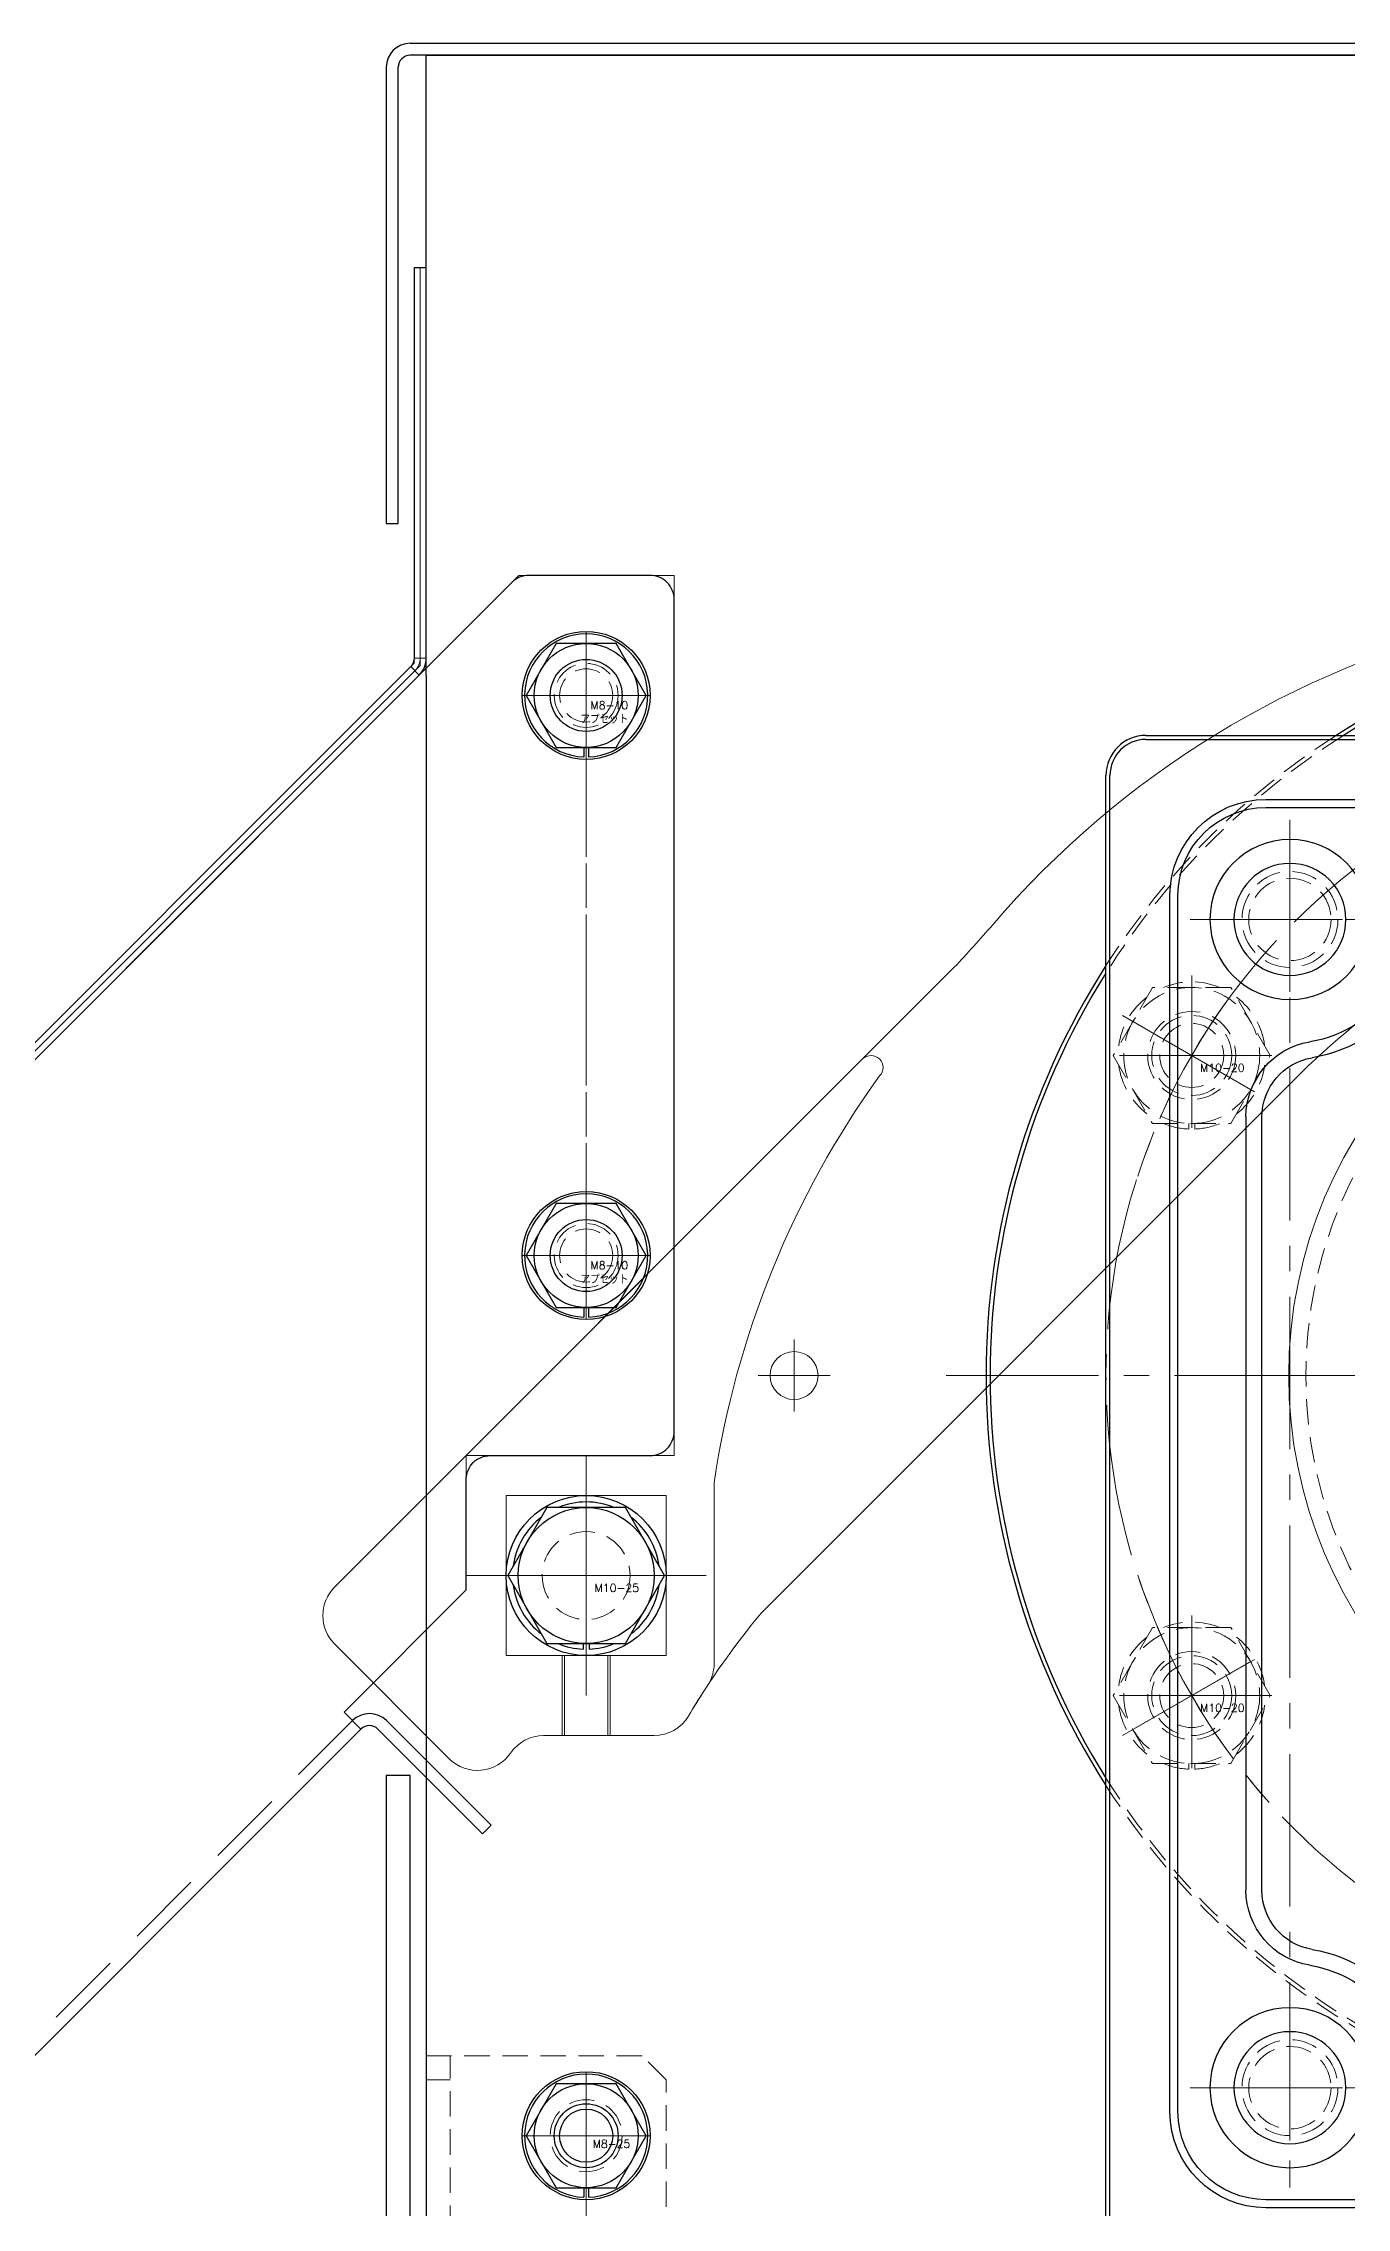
# Model space of a CAD drawing. Header units: millimetres. Extents: x 0 to 51411, y 0 to 16902.
# Drawn here: x 2880.3 to 3043.2, y 7571.8 to 7842.3 of the extents above; entities that cross this region are included whole.
import ezdxf

# ---------------------------------------------------------------- set-up
doc = ezdxf.new("R2010")
doc.units = ezdxf.units.MM
doc.linetypes.add('CENTER2', pattern=[28.575, 19.05, -3.175, 3.175, -3.175])
doc.linetypes.add('HIDDEN2', pattern=[4.7625, 3.175, -1.5875])
for name, color, linetype, lineweight in [('01_外形線', 7, 'Continuous', 25), ('02_細線', 5, 'Continuous', 13), ('03_かくれ線', 6, 'HIDDEN2', 13), ('04_中心線', 1, 'CENTER2', 9)]:
    doc.layers.add(name, color=color, linetype=linetype, lineweight=lineweight)
doc.layers.add('10_DRAFT', color=8, linetype='Continuous', lineweight=0, plot=False)
doc.layers.add('10_補助線', color=8, linetype='Continuous', lineweight=13, plot=False)
doc.styles.add('KSS_TXT', font='txt.shx', dxfattribs={"bigfont": 'extfont2.shx'})

# ---------------------------------------------------------------- blocks, each defined once
blk = doc.blocks.new('*U482')
blk.add_circle((0, 0), 5.5)
at = {"layer": '04_中心線'}
blk.add_line((0, 8.25), (0, -8.25), dxfattribs=at)
blk.add_arc((0, -80), 80, 78.1617, 101.8383, dxfattribs=at)
blk = doc.blocks.new('*U483')
at = {"layer": '03_かくれ線', "color": 0, "linetype": 'ByBlock', "lineweight": -2, "transparency": 16777216}
blk.add_blockref('*U482', (6480.56, 10582.32), dxfattribs=at)
for p, rotation in [((6411.28, 10542.32), 59.99999999999999), ((6549.84, 10542.32), 299.9999999999999), ((6411.28, 10462.32), 120), ((6549.84, 10462.32), 239.9999999999999), ((6480.56, 10422.32), 180)]:
    blk.add_blockref('*U482', p, dxfattribs=dict(at, rotation=rotation))
blk = doc.blocks.new('GM-SHYF-RH 0.4kW、1／160、＊＊V、60Hza')
at = {"layer": '01_外形線'}
for p, q in [((60, 72), (-105, 72)), ((60, 71), (-105, 71)), ((-84, 65.89), (-86.5, 64.44)), ((-84, 65.89), (-81.5, 64.44)), ((40, 65.89), (37.5, 64.44)), ((40, 65.89), (42.5, 64.44)), ((-86.5, 61.56), (-86.5, 64.44)), ((-81.5, 64.44), (-81.5, 61.56)), ((-68.09, 62.5), (24.09, 62.5)), ((37.5, 61.56), (37.5, 64.44)), ((42.5, 64.44), (42.5, 61.56)), ((-117, 60), (-117, -92)), ((-116, 60), (-116, -92)), ((-84, 60.11), (-86.5, 61.56)), ((-81.5, 61.56), (-84, 60.11)), ((24.09, 60.5), (-68.09, 60.5)), ((40, 60.11), (37.5, 61.56)), ((42.5, 61.56), (40, 60.11)), ((71, -92), (71, 60)), ((72, -92), (72, 60)), ((-242.5, 49), (-271.19, 49)), ((-242.5, -16), (-242.5, 49)), ((-282.67, 45.38), (-292.39, 38.57)), ((-242.5, 43.5), (-145.5, 43.5)), ((-175.5, 43.5), (-145.5, 43.5)), ((-145.5, 43.48), (-119.95, 43.94)), ((-145.5, -16), (-145.5, 43.5)), ((-145.5, 43.5), (-145.5, -16)), ((-242.5, 41), (-145.5, 41)), ((-128.5, -72.74), (-128.5, 40.74)), ((-255.5, 38.92), (-253.5, 37.74)), ((-251.5, 38.92), (-253.5, 37.74)), ((-242.5, 40), (-145.5, 40)), ((-242.5, 39), (-145.5, 39)), ((-139.5, 39.5), (-139.5, 40.5)), ((-139.5, 39.5), (-139.5, 39.1)), ((-293.5, -16), (-293.5, 36.44)), ((-253.5, 37.74), (-255.5, 36.09)), ((-253.5, 37.74), (-251.5, 36.09)), ((-136.5, 36.1), (-131.5, 36.1)), ((-242.5, 34.32), (-145.5, 34.32)), ((-117, 19.45), (-117, 33.23)), ((-107.5, -64.32), (-107.5, 32.32)), ((-105.5, 32.32), (-105.5, -64.32)), ((60.5, -64.32), (60.5, 32.32)), ((62.5, 32.32), (62.5, -64.32)), ((-242.5, 29.37), (-145.5, 29.37)), ((-136.5, 29.18), (-131.5, 29.18)), ((-139.5, 26.18), (-139.5, -16)), ((-136.5, 23), (-131.5, 23)), ((-242.5, 21.32), (-145.5, 21.32)), ((-242.5, 19.71), (-145.5, 19.71)), ((-5, 16.77), (-5, 20.8)), ((-5, 20.8), (5, 20.8)), ((5, 16.77), (5, 20.8)), ((-242.5, 15.75), (-145.5, 15.75)), ((-242.5, 14.28), (-145.5, 14.28)), ((-242.5, 10.19), (-145.5, 10.19)), ((-242.5, 8.83), (-145.5, 8.83)), ((-242.5, 4.64), (-145.5, 4.64)), ((-242.5, 3.37), (-145.5, 3.37)), ((-145.5, 4), (-139.5, 4)), ((-242.5, -1), (-145.5, -1)), ((-293.5, -16), (-293.5, -68.44)), ((-242.5, -16), (-242.5, -74.62)), ((-145.5, -16), (-145.5, -75.5)), ((-145.5, -75.5), (-145.5, -16)), ((-139.5, -58.18), (-139.5, -16)), ((-242.5, -31), (-145.5, -31)), ((-242.5, -35.37), (-145.5, -35.37)), ((-242.5, -36.64), (-145.5, -36.64)), ((-145.5, -36), (-139.5, -36)), ((-242.5, -40.83), (-145.5, -40.83)), ((-242.5, -42.19), (-145.5, -42.19)), ((-242.5, -46.28), (-145.5, -46.28)), ((-242.5, -47.75), (-145.5, -47.75)), ((-242.5, -51.71), (-145.5, -51.71)), ((-242.5, -53.32), (-145.5, -53.32)), ((-117, -51.45), (-117, -65.23)), ((-136.5, -55), (-131.5, -55)), ((-242.5, -61.37), (-145.5, -61.37)), ((-136.5, -61.18), (-131.5, -61.18)), ((-242.5, -66.32), (-145.5, -66.32)), ((-253.5, -69.74), (-255.5, -68.09)), ((-255.5, -70.92), (-253.5, -69.74)), ((-253.5, -69.74), (-251.5, -68.09)), ((-251.5, -70.92), (-253.5, -69.74)), ((-136.5, -68.1), (-131.5, -68.1)), ((-282.67, -77.38), (-292.39, -70.57)), ((-242.5, -71), (-145.5, -71)), ((-242.5, -72), (-145.5, -72)), ((-242.5, -73), (-145.5, -73)), ((-139.5, -71.5), (-139.5, -71.1)), ((-139.5, -71.5), (-139.5, -71.1)), ((-139.5, -71.5), (-139.5, -72.5)), ((-175.5, -74.5), (-242.5, -74.5)), ((-175.5, -79.5), (-175.5, -74.5)), ((-175.5, -75.5), (-145.5, -75.5)), ((-145.5, -75.48), (-119.95, -75.94)), ((-250.5, -79.5), (-250.5, -77.79)), ((-249.5, -77.62), (-245.5, -77.62)), ((-252.5, -81), (-271.19, -81)), ((-252.5, -81), (-252.5, -80.62)), ((-175.5, -79.5), (-250.5, -79.5)), ((-249.5, -108), (-249.5, -79.5)), ((-245, -79.5), (-245, -94)), ((-231, -79.5), (-231, -94)), ((-195, -79.5), (-195, -94)), ((-181, -79.5), (-181, -94)), ((-176.5, -108), (-176.5, -79.5)), ((-84, -92.11), (-86.5, -93.56)), ((-86.5, -96.44), (-86.5, -93.56)), ((-84, -92.11), (-81.5, -93.56)), ((-81.5, -93.56), (-81.5, -96.44)), ((-68.09, -92.5), (24.09, -92.5)), ((24.09, -94.5), (-68.09, -94.5)), ((40, -92.11), (37.5, -93.56)), ((37.5, -96.44), (37.5, -93.56)), ((40, -92.11), (42.5, -93.56)), ((42.5, -93.56), (42.5, -96.44)), ((-84, -97.89), (-86.5, -96.44)), ((-81.5, -96.44), (-84, -97.89)), ((40, -97.89), (37.5, -96.44)), ((42.5, -96.44), (40, -97.89)), ((-105, -103), (60, -103)), ((-105, -104), (60, -104)), ((-177.5, -109), (-248.5, -109)), ((-191.5, -109), (-191.5, -109.5)), ((-183.5, -109.5), (-191.5, -109.5)), ((-186, -109), (-186, -109.5)), ((-183.5, -109), (-183.5, -109.5))]:
    blk.add_line(p, q, dxfattribs=at)
for points in [[(-248.8, 35.92), (-248.89, 36.63), (-249.16, 37.3), (-249.59, 37.93), (-250.18, 38.47), (-250.89, 38.92), (-251.7, 39.25), (-252.58, 39.46), (-253.5, 39.53), (-254.42, 39.46), (-255.3, 39.25), (-256.11, 38.92), (-256.82, 38.47), (-257.41, 37.93), (-257.84, 37.3), (-258.11, 36.63), (-258.2, 35.92), (-258.11, 35.22), (-257.84, 34.54), (-257.41, 33.92), (-256.82, 33.38), (-256.11, 32.93), (-255.3, 32.59), (-254.42, 32.39), (-253.5, 32.32), (-252.58, 32.39), (-251.7, 32.59), (-250.89, 32.93), (-250.18, 33.38), (-249.59, 33.92), (-249.16, 34.54), (-248.89, 35.22)], [(-248.8, -67.92), (-248.89, -67.22), (-249.16, -66.54), (-249.59, -65.92), (-250.18, -65.38), (-250.89, -64.93), (-251.7, -64.59), (-252.58, -64.39), (-253.5, -64.32), (-254.42, -64.39), (-255.3, -64.59), (-256.11, -64.93), (-256.82, -65.38), (-257.41, -65.92), (-257.84, -66.54), (-258.11, -67.22), (-258.2, -67.92), (-258.11, -68.63), (-257.84, -69.3), (-257.41, -69.93), (-256.82, -70.47), (-256.11, -70.92), (-255.3, -71.25), (-254.42, -71.46), (-253.5, -71.53), (-252.58, -71.46), (-251.7, -71.25), (-250.89, -70.92), (-250.18, -70.47), (-249.59, -69.93), (-249.16, -69.3), (-248.89, -68.63)]]:
    blk.add_lwpolyline(points, close=True, dxfattribs=at)
for centre, radius in [((-84, 63), 5.5), ((-84, 63), 5), ((40, 63), 5.5), ((40, 63), 5), ((-102, 57), 10), ((57, 57), 10), ((-102, 57), 7), ((57, 57), 7), ((0, 0), 47.5), ((0, 0), 24), ((-102, -89), 10), ((57, -89), 10), ((-102, -89), 7), ((57, -89), 7), ((-188, -94), 6), ((-84, -95), 5.5), ((-84, -95), 5), ((40, -95), 5.5), ((40, -95), 5)]:
    blk.add_circle(centre, radius, dxfattribs=at)
for centre, radius, start, end in [((-105, 60), 12, 90, 180), ((-105, 60), 11, 90, 180), ((60, 60), 12, 0, 90), ((60, 60), 11, 0, 90), ((-68.09, 57), 5.5, 90, 159.3338), ((24.09, 57), 5.5, 20.6662, 90), ((-68.09, 57), 3.5, 90, 159.3338), ((24.09, 57), 3.5, 20.6662, 90), ((-84, 63), 13.5, 269.6249, 339.3338), ((-84, 63), 11.5, 269.6249, 339.3338), ((40, 63), 13.5, 200.6662, 266.9553), ((40, 63), 11.5, 200.6662, 266.9553), ((-84.11, 46), 5.5, 89.6249, 148.412), ((39.1, 46.02), 5.5, 31.5123, 86.9553), ((-271.19, 29), 20, 90, 125), ((-102, 57), 15.5, 279.2069, 328.412), ((-84.11, 46), 3.5, 89.6249, 148.412), ((39.1, 46.02), 3.5, 31.5123, 86.9553), ((57, 57), 15.5, 211.5123, 260.7931), ((-120, 46.94), 3, 271, 0), ((-102, 57), 17.5, 279.2069, 328.412), ((57, 57), 17.5, 211.5123, 260.7931), ((-142.5, 40.5), 3, 0, 90), ((-131.5, 40.74), 3, 0, 90.9812), ((-98, 32.32), 9.5, 99.2069, 180), ((53, 32.32), 9.5, 0, 80.7931), ((-290.9, 36.44), 2.6, 125, 180), ((-136.5, 39.1), 3, 180, 270), ((-98, 32.32), 7.5, 99.2069, 180), ((53, 32.32), 7.5, 0, 80.7931), ((-131.5, 33.1), 3, 0, 90), ((-136.5, 26.18), 3, 90, 180), ((-131.5, 26.18), 3, 0, 90), ((-136.5, 20), 3, 90, 180), ((0, 0), 17.5, 106.6015, 73.3985), ((-136.5, -52), 3, 180, 270), ((-136.5, -58.18), 3, 180, 270), ((-131.5, -58.18), 3, 270, 0), ((-98, -64.32), 9.5, 180, 260.7931), ((-98, -64.32), 7.5, 180, 260.7931), ((53, -64.32), 7.5, 279.2069, 0), ((53, -64.32), 9.5, 279.2069, 0), ((-131.5, -65.1), 3, 270, 0), ((-290.9, -68.44), 2.6, 180, 235), ((-136.5, -71.1), 3, 90, 180), ((-142.5, -72.5), 3, 270, 0), ((-131.5, -72.74), 3, 269.0188, 0), ((-102, -89), 17.5, 31.586, 80.7931), ((57, -89), 17.5, 99.2069, 148.4898), ((-245.5, -74.62), 3, 270, 0), ((-102, -89), 15.5, 31.586, 80.7931), ((57, -89), 15.5, 99.2069, 148.4898), ((-271.19, -61), 20, 235, 270), ((-249.5, -80.62), 3, 90, 180), ((-120, -78.94), 3, 0, 89), ((-84.11, -78), 5.5, 211.586, 270.3738), ((-84.11, -78), 3.5, 211.586, 270.3738), ((39.1, -78.02), 3.5, 273.046, 328.4898), ((39.1, -78.02), 5.5, 273.046, 328.4898), ((-84, -95), 13.5, 20.6684, 90.3738), ((-84, -95), 11.5, 20.6684, 90.3738), ((40, -95), 13.5, 93.046, 159.3316), ((40, -95), 11.5, 93.046, 159.3316), ((-68.09, -89), 5.5, 200.6684, 270), ((-68.09, -89), 3.5, 200.6684, 270), ((24.09, -89), 3.5, 270, 339.3316), ((24.09, -89), 5.5, 270, 339.3316), ((-238, -94), 7, 180, 0), ((-188, -94), 7, 180, 0), ((-105, -92), 12, 180, 270), ((-105, -92), 11, 180, 270), ((60, -92), 11, 270, 0), ((60, -92), 12, 270, 0), ((-248.5, -108), 1, 180, 270), ((-177.5, -108), 1, 270, 0)]:
    blk.add_arc(centre, radius, start, end, dxfattribs=at)
at = {"layer": '04_中心線'}
for p, q in [((-84, 70.38), (-84, 55.61)), ((40, 70.38), (40, 55.61)), ((-102, 69.46), (-102, 44.54)), ((57, 69.46), (57, 44.54)), ((0, 65.36), (0, -65.36)), ((-76.62, 63), (-91.38, 63)), ((47.38, 63), (32.62, 63)), ((-89.54, 57), (-114.46, 57)), ((69.46, 57), (44.54, 57)), ((65.36, 0), (-65.36, 0)), ((-96.56, -16), (-297.81, -16)), ((-238, -76.72), (-238, -104.7)), ((-188, -76.72), (-188, -104.7)), ((-102, -76.54), (-102, -101.46)), ((57, -76.54), (57, -101.46)), ((-89.54, -89), (-114.46, -89)), ((-84, -87.62), (-84, -102.39)), ((40, -87.62), (40, -102.39)), ((69.46, -89), (44.54, -89)), ((-247.59, -94), (-228.41, -94)), ((-198.19, -94), (-177.81, -94)), ((-76.62, -95), (-91.38, -95)), ((47.38, -95), (32.62, -95))]:
    blk.add_line(p, q, dxfattribs=at)

msp = doc.modelspace()

# ---------------------------------------------------------------- linework, layer by layer
at = {"layer": '01_外形線'}
for p, q in [((2926.139, 7842.262), (3488.139, 7842.262)), ((2923.139, 7839.262), (2923.139, 7782.262)), ((2924.639, 7782.262), (2924.639, 7839.262)), ((3488.139, 7840.762), (2926.139, 7840.762)), ((2928.139, 7840.762), (3248.139, 7840.762)), ((2928.139, 7763.233), (2928.139, 7840.762)), ((2923.139, 7782.262), (2924.639, 7782.262)), ((2944.386, 7767.262), (2940.634, 7760.762)), ((2951.892, 7767.262), (2944.386, 7767.262)), ((2955.645, 7760.762), (2951.892, 7767.262)), ((2928.139, 7763.233), (2928.139, 7638.775)), ((2940.634, 7760.762), (2944.386, 7754.262)), ((2951.892, 7754.262), (2955.645, 7760.762)), ((3018.139, 7755.762), (3210.139, 7755.762)), ((3018.139, 7755.262), (3210.139, 7755.262)), ((2944.386, 7754.262), (2951.892, 7754.262)), ((2947.839, 7754.262), (2947.839, 7753.067)), ((2948.439, 7754.262), (2948.439, 7753.067)), ((3013.139, 7570.762), (3013.139, 7750.762)), ((3013.639, 7570.762), (3013.639, 7750.762)), ((2944.386, 7697.262), (2940.634, 7690.762)), ((2951.892, 7697.262), (2944.386, 7697.262)), ((2955.645, 7690.762), (2951.892, 7697.262)), ((2940.634, 7690.762), (2944.386, 7684.262)), ((2951.892, 7684.262), (2955.645, 7690.762)), ((2944.386, 7684.262), (2951.892, 7684.262)), ((2947.839, 7684.262), (2947.839, 7683.067)), ((2948.439, 7684.262), (2948.439, 7683.067)), ((2943.232, 7659.262), (2938.324, 7650.762)), ((2953.047, 7659.262), (2943.232, 7659.262)), ((2957.954, 7650.762), (2953.047, 7659.262)), ((2938.324, 7650.762), (2943.232, 7642.262)), ((2953.047, 7642.262), (2957.954, 7650.762)), ((2943.232, 7642.262), (2953.047, 7642.262)), ((2947.764, 7642.262), (2947.764, 7641.569)), ((2948.514, 7642.262), (2948.514, 7641.569)), ((2928.139, 7638.775), (2928.139, 7500.762)), ((2922.103, 7631.576), (2935.185, 7618.495)), ((2923.164, 7632.637), (2936.245, 7619.556)), ((2935.185, 7618.495), (2936.245, 7619.556)), ((2944.386, 7587.262), (2940.634, 7580.762)), ((2951.892, 7587.262), (2944.386, 7587.262)), ((2955.645, 7580.762), (2951.892, 7587.262)), ((2940.634, 7580.762), (2944.386, 7574.262)), ((2951.892, 7574.262), (2955.645, 7580.762)), ((2944.386, 7574.262), (2951.892, 7574.262)), ((2947.839, 7574.262), (2947.839, 7573.067)), ((2948.439, 7574.262), (2948.439, 7573.067))]:
    msp.add_line(p, q, dxfattribs=at)
msp.add_lwpolyline([(2560.357, 7396.402), (2927.261, 7763.306, 0.1989124), (2928.139, 7765.427), (2928.139, 7814.185), (2926.639, 7814.185), (2926.639, 7765.427, -0.1989124), (2926.2, 7764.367), (2559.296, 7397.462)], format="xyb", close=True, dxfattribs=at)
msp.add_lwpolyline([(2919.982, 7631.576), (2917.861, 7633.698), (2933.139, 7648.976), (2933.139, 7662.762, -0.4142136), (2936.139, 7665.762), (2956.139, 7665.762, 0.4142136), (2959.139, 7668.762), (2959.139, 7772.765, 0.4142136), (2956.139, 7775.765), (2940.963, 7775.765, 0.1989124), (2938.841, 7774.887), (2559.296, 7395.341), (2559.296, 7220.133), (2639.296, 7220.133), (2639.296, 7355.133), (2641.417, 7353.012), (2919.982, 7631.576)], format="xyb", dxfattribs=at)
msp.add_lwpolyline([(2923.139, 7495.762), (2926.139, 7495.762), (2926.139, 7625.762), (2923.139, 7625.762)], close=True, dxfattribs=at)
for centre, radius in [((2948.139, 7760.762), 8), ((2948.139, 7760.762), 6.5), ((2948.139, 7760.762), 4.5), ((2948.139, 7690.762), 8), ((2948.139, 7690.762), 6.5), ((2948.139, 7690.762), 4.5), ((2948.139, 7650.762), 10), ((2948.139, 7650.762), 8.5), ((2948.139, 7580.762), 8), ((2948.139, 7580.762), 6.5), ((2948.139, 7580.762), 4), ((2948.139, 7580.762), 3.324)]:
    msp.add_circle(centre, radius, dxfattribs=at)
for centre, radius, start, end in [((2926.139, 7839.262), 3, 90, 180), ((2926.139, 7839.262), 1.5, 90, 180), ((3093.139, 7675.762), 95, 57.3631, 122.6369), ((3093.139, 7675.762), 94.5, 57.83956, 122.16044), ((2948.139, 7760.762), 7.7, 272.23287, 267.76713), ((3018.139, 7750.762), 5, 90, 180), ((3018.139, 7750.762), 4.5, 90, 180), ((3093.139, 7675.762), 95, 147.3631, 212.6369), ((3093.139, 7675.762), 94.5, 147.83956, 212.16044), ((2948.139, 7690.762), 7.7, 272.23287, 267.76713), ((2948.139, 7650.762), 9.2, 127.50502, 172.49498), ((2948.139, 7650.762), 9.2, 67.50502, 112.49498), ((2948.139, 7650.762), 9.2, 7.50502, 52.49498), ((2948.139, 7650.762), 9.2, 187.50502, 232.49498), ((2948.139, 7650.762), 9.2, 307.50502, 352.49498), ((2948.139, 7650.762), 9.2, 247.50502, 267.66393), ((2948.139, 7650.762), 9.2, 272.33607, 292.49498), ((2921.043, 7630.516), 3, 45, 135), ((2921.043, 7630.516), 1.5, 45, 135), ((2948.139, 7580.762), 7.7, 272.23287, 267.76713)]:
    msp.add_arc(centre, radius, start, end, dxfattribs=at)
at = {"layer": '02_細線'}
msp.add_circle((3093.139, 7675.762), 57.15, dxfattribs=at)
at = {"layer": '03_かくれ線'}
for p, q in [((2948.139, 7768.262), (2948.139, 7753.262)), ((3018.95, 7724.262), (3014.042, 7715.762)), ((3028.765, 7724.262), (3018.95, 7724.262)), ((3033.672, 7715.762), (3028.765, 7724.262)), ((3014.042, 7715.762), (3018.95, 7707.262)), ((3028.765, 7707.262), (3033.672, 7715.762)), ((3018.95, 7707.262), (3028.765, 7707.262)), ((3023.482, 7707.262), (3023.482, 7706.569)), ((3024.232, 7707.262), (3024.232, 7706.569)), ((2948.139, 7698.262), (2948.139, 7683.262)), ((3018.95, 7644.262), (3014.042, 7635.762)), ((3028.765, 7644.262), (3018.95, 7644.262)), ((3033.672, 7635.762), (3028.765, 7644.262)), ((3014.042, 7635.762), (3018.95, 7627.262)), ((3028.765, 7627.262), (3033.672, 7635.762)), ((3018.95, 7627.262), (3028.765, 7627.262)), ((3023.482, 7627.262), (3023.482, 7626.569)), ((3024.232, 7627.262), (3024.232, 7626.569)), ((2928.139, 7590.762), (2955.139, 7590.762)), ((2928.139, 7530.762), (2928.139, 7590.762)), ((2931.139, 7530.762), (2931.139, 7590.762)), ((2958.139, 7587.762), (2955.139, 7590.762)), ((2928.139, 7587.762), (2931.139, 7587.762)), ((2948.139, 7588.262), (2948.139, 7533.262)), ((2948.139, 7588.262), (2948.139, 7573.262)), ((2958.139, 7533.762), (2958.139, 7587.762)), ((2940.639, 7580.762), (2955.639, 7580.762))]:
    msp.add_line(p, q, dxfattribs=at)
at = {"layer": '03_かくれ線', "ltscale": 3}
msp.add_line((2918.921, 7632.637), (2640.357, 7354.072), dxfattribs=at)
at = {"layer": '03_かくれ線'}
for centre, radius in [((2948.139, 7760.762), 4.5), ((2948.139, 7760.762), 4), ((2948.139, 7760.762), 3.325), ((3036.139, 7732.762), 6), ((3036.139, 7732.762), 5.15), ((3093.139, 7675.762), 55), ((3023.857, 7715.762), 8.5), ((3023.857, 7715.762), 5), ((3023.857, 7715.762), 4), ((2948.139, 7690.762), 4.5), ((2948.139, 7690.762), 4), ((2948.139, 7690.762), 3.325), ((2948.139, 7650.762), 5.5), ((3023.857, 7635.762), 8.5), ((3023.857, 7635.762), 5), ((3023.857, 7635.762), 4), ((3036.139, 7586.762), 6), ((3036.139, 7586.762), 5.15), ((2948.139, 7580.762), 4.5), ((2948.139, 7580.762), 4.5)]:
    msp.add_circle(centre, radius, dxfattribs=at)
for centre, radius, start, end in [((3093.139, 7675.762), 95, 212.6369, 57.3631), ((3093.139, 7675.762), 95, 122.6369, 147.3631), ((3093.139, 7675.762), 94.5, 122.16044, 147.83956), ((3093.139, 7675.762), 94.5, 212.16044, 57.83956), ((3023.857, 7715.762), 9.2, 127.50502, 172.49498), ((3023.857, 7715.762), 9.2, 67.50502, 112.49498), ((3023.857, 7715.762), 9.2, 7.50502, 52.49498), ((3023.857, 7715.762), 9.2, 187.50502, 232.49498), ((3023.857, 7715.762), 9.2, 307.50502, 352.49498), ((3023.857, 7715.762), 9.2, 247.50502, 267.66393), ((3023.857, 7715.762), 9.2, 272.33607, 292.49498), ((3023.857, 7635.762), 9.2, 67.50502, 112.49498), ((3023.857, 7635.762), 9.2, 127.50502, 172.49498), ((3023.857, 7635.762), 9.2, 7.50502, 52.49498), ((3023.857, 7635.762), 9.2, 187.50502, 232.49498), ((3023.857, 7635.762), 9.2, 307.50502, 352.49498), ((3023.857, 7635.762), 9.2, 247.50502, 267.66393), ((3023.857, 7635.762), 9.2, 272.33607, 292.49498)]:
    msp.add_arc(centre, radius, start, end, dxfattribs=at)
at = {"layer": '04_中心線'}
for p, q in [((2948.139, 7768.762), (2948.139, 7752.762)), ((2948.139, 7768.762), (2948.139, 7752.762)), ((2948.139, 7683.421), (2948.139, 7768.103)), ((2948.139, 7683.421), (2948.139, 7768.103)), ((2948.139, 7755.162), (2948.139, 7766.362)), ((2948.139, 7685.762), (2948.139, 7765.762)), ((2956.139, 7760.762), (2940.139, 7760.762)), ((2956.139, 7760.762), (2940.139, 7760.762)), ((2940.639, 7760.762), (2955.639, 7760.762)), ((2955.48, 7760.762), (2940.798, 7760.762)), ((3036.139, 7742.762), (3036.139, 7576.762)), ((3205.139, 7732.762), (3026.139, 7732.762)), ((3023.857, 7725.762), (3023.857, 7705.762)), ((3015.197, 7720.762), (3032.517, 7710.762)), ((3033.857, 7715.762), (3013.857, 7715.762)), ((2948.139, 7698.762), (2948.139, 7682.762)), ((2948.139, 7698.762), (2948.139, 7682.762)), ((2948.139, 7685.162), (2948.139, 7696.362)), ((2956.139, 7690.762), (2940.139, 7690.762)), ((2956.139, 7690.762), (2940.139, 7690.762)), ((2955.48, 7690.762), (2940.798, 7690.762)), ((2943.139, 7690.762), (2953.139, 7690.762)), ((2993.139, 7675.762), (3193.139, 7675.762)), ((3155.289, 7675.762), (3030.989, 7675.762)), ((2948.139, 7660.762), (2948.139, 7640.762)), ((2948.139, 7658.637), (2948.139, 7642.887)), ((2958.139, 7650.762), (2938.139, 7650.762)), ((2940.264, 7650.762), (2956.014, 7650.762)), ((3023.857, 7645.762), (3023.857, 7625.762)), ((3015.197, 7630.762), (3032.517, 7640.762)), ((3033.857, 7635.762), (3013.857, 7635.762)), ((2948.139, 7588.762), (2948.139, 7572.762)), ((2948.139, 7535.162), (2948.139, 7586.362)), ((2948.139, 7575.162), (2948.139, 7586.362)), ((3205.139, 7586.762), (3026.139, 7586.762)), ((2956.139, 7580.762), (2940.139, 7580.762)), ((2942.539, 7580.762), (2953.739, 7580.762))]:
    msp.add_line(p, q, dxfattribs=at)
msp.add_circle((3093.139, 7675.762), 80, dxfattribs=at)
at = {"layer": '10_DRAFT'}
for p, q in [((2974.139, 7671.262), (2974.139, 7680.262)), ((2978.639, 7675.762), (2969.639, 7675.762)), ((2948.139, 7665.762), (2948.139, 7635.762)), ((2948.139, 7665.762), (2948.139, 7635.762)), ((2933.139, 7650.762), (2963.139, 7650.762)), ((2945.139, 7630.762), (2945.139, 7640.762)), ((2945.439, 7630.762), (2945.439, 7640.762)), ((2950.839, 7630.762), (2950.839, 7640.762)), ((2951.139, 7630.762), (2951.139, 7640.762))]:
    msp.add_line(p, q, dxfattribs=at)
at = {"layer": '10_DRAFT', "color": 1}
msp.add_line((2933.139, 7650.762), (2963.139, 7650.762), dxfattribs=at)
at = {"layer": '10_DRAFT'}
msp.add_lwpolyline([(3054.132, 7727.064, 0.0361441), (3038.415, 7714.468), (2970.027, 7646.081, 0.0394687), (2960.932, 7633.207, -0.2645788), (2956.633, 7630.762), (2942.816, 7630.762, 0.2475516), (2938.689, 7628.585, -0.4695869), (2931.027, 7627.873), (2916.675, 7642.226, -0.4142136), (2916.675, 7649.297), (2994.164, 7726.786, 0.0119337), (2998.97, 7732.093, -0.1578942), (3060.648, 7769.875, -0.1901217)], format="xyb", dxfattribs=at)
msp.add_lwpolyline([(2984.824, 7713.204, 0.9975731), (2982.702, 7715.325), (2916.675, 7649.297, 0.4142136), (2916.675, 7642.226), (2931.027, 7627.873, 0.4695869), (2938.689, 7628.585, -0.2475516), (2942.816, 7630.762), (2956.633, 7630.762, 0.2645788), (2960.932, 7633.207, -0.0117609), (2963.429, 7637.193, 0.1356885), (2964.139, 7639.762), (2964.139, 7662.363, -0.1199073)], format="xyb", close=True, dxfattribs=at)
for points in [[(2938.139, 7640.762), (2958.139, 7640.762), (2958.139, 7660.762), (2938.139, 7660.762), (2938.139, 7640.762)], [(2958.139, 7658.762), (2958.139, 7660.762), (2938.139, 7660.762), (2938.139, 7658.762)], [(2938.139, 7658.762), (2938.139, 7640.762), (2958.139, 7640.762), (2958.139, 7658.762)]]:
    msp.add_lwpolyline(points, dxfattribs=at)
msp.add_circle((2974.139, 7675.762), 3, dxfattribs=at)
at = {"layer": '10_補助線'}
for p, q in [((2926.2, 7764.367), (2927.261, 7763.306)), ((2926.639, 7765.427), (2928.139, 7765.427))]:
    msp.add_line(p, q, dxfattribs=at)
msp.add_lwpolyline([(2927.389, 7814.185), (2927.389, 7765.427, -0.1989124), (2926.73, 7763.836), (2559.826, 7396.932)], format="xyb", dxfattribs=at)
for points in [[(2940.963, 7775.765), (2939.72, 7775.765), (2938.841, 7774.887)], [(2959.139, 7772.765), (2959.139, 7775.765), (2956.139, 7775.765)], [(2926.2, 7764.367), (2926.639, 7764.806), (2926.639, 7765.427)], [(2926.73, 7763.836), (2927.389, 7764.495), (2927.389, 7765.427)], [(2927.261, 7763.306), (2928.139, 7764.185), (2928.139, 7765.427)], [(2959.139, 7668.762), (2959.139, 7665.762), (2956.139, 7665.762)], [(2936.139, 7665.762), (2933.139, 7665.762), (2933.139, 7662.762)]]:
    msp.add_lwpolyline(points, dxfattribs=at)

# ---------------------------------------------------------------- block references
at = {"xscale": -1}
msp.add_blockref('GM-SHYF-RH 0.4kW、1／160、＊＊V、60Hza', (3093.139, 7675.762), dxfattribs=at)
at = {"layer": '03_かくれ線'}
msp.add_blockref('*U483', (-3387.421, -2826.558), dxfattribs=at)

# ---------------------------------------------------------------- texts
at = {"layer": '03_かくれ線', "style": 'KSS_TXT'}
for s, p in [('アプセット', (2947.416, 7757.246)), ('M8-10', (2948.672, 7759.038)), ('M10-20', (3024.905, 7713.72)), ('アプセット', (2947.416, 7687.246)), ('M8-10', (2948.672, 7689.038)), ('M10-25', (2949.187, 7648.72)), ('M10-20', (3024.905, 7633.72)), ('M8-25', (2948.95, 7579.253))]:
    msp.add_text(s, height=1, dxfattribs=at).set_placement(p)

doc.saveas('drawing.dxf')
